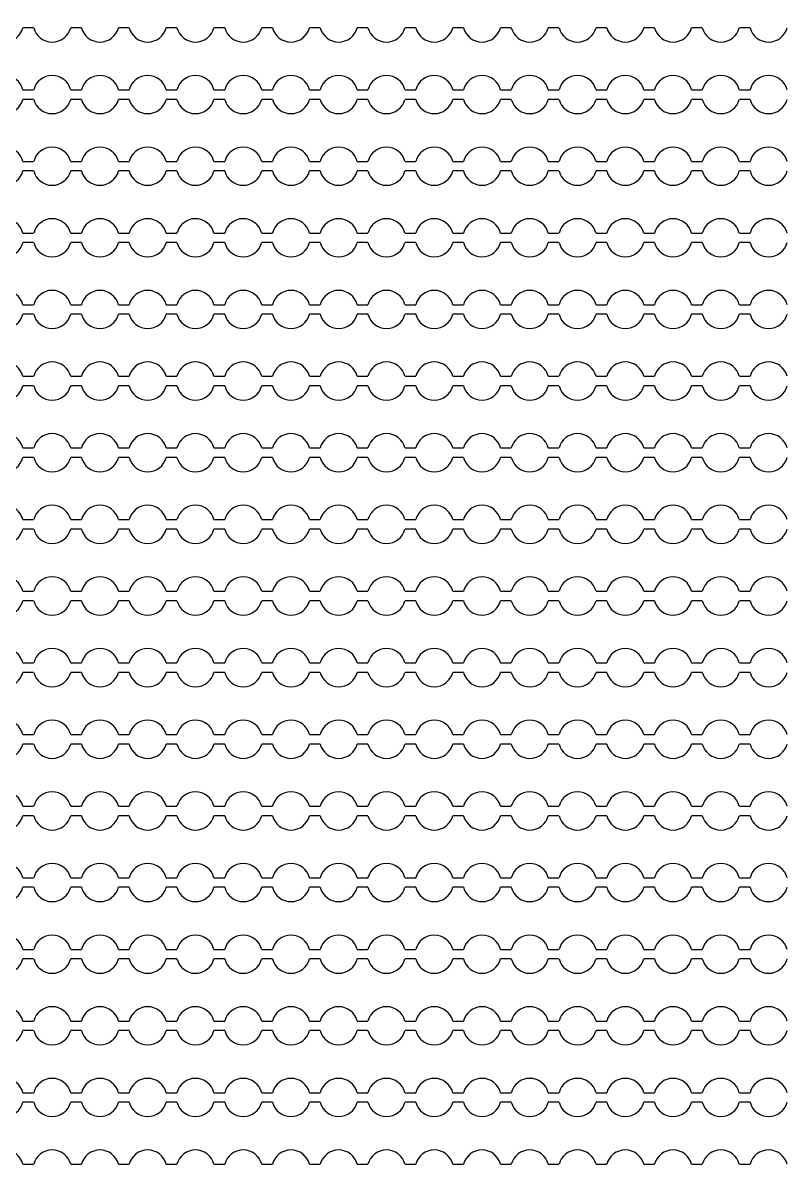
# Model space of a CAD drawing. Extents: x 4056 to 105656, y 4120 to 105720.
# Drawn here: x 58241 to 59041, y 72099 to 73299 of the extents above; entities that cross this region are included whole.
import ezdxf

# ---------------------------------------------------------------- set-up
doc = ezdxf.new("R2010")
doc.units = 13
doc.header["$MEASUREMENT"] = 0
doc.layers.add('Main Layer', color=7, linetype='Continuous', lineweight=0)

msp = doc.modelspace()

# ---------------------------------------------------------------- linework, layer by layer
for p, q in [((58252.1, 73294.2), (58240.9, 73294.2)), ((58302.1, 73294.2), (58290.9, 73294.2)), ((58352.1, 73294.2), (58340.9, 73294.2)), ((58402.1, 73294.2), (58390.9, 73294.2)), ((58452.1, 73294.2), (58440.9, 73294.2)), ((58502.1, 73294.2), (58490.9, 73294.2)), ((58552.1, 73294.2), (58540.9, 73294.2)), ((58602.1, 73294.2), (58590.9, 73294.2)), ((58652.1, 73294.2), (58640.9, 73294.2)), ((58702.1, 73294.2), (58690.9, 73294.2)), ((58752.1, 73294.2), (58740.9, 73294.2)), ((58802.1, 73294.2), (58790.9, 73294.2)), ((58852.1, 73294.2), (58840.9, 73294.2)), ((58902.1, 73294.2), (58890.9, 73294.2)), ((58952.1, 73294.2), (58940.9, 73294.2)), ((59002.1, 73294.2), (58990.9, 73294.2)), ((58240.9, 73229.2), (58252.1, 73229.2)), ((58290.9, 73229.2), (58302.1, 73229.2)), ((58340.9, 73229.2), (58352.1, 73229.2)), ((58390.9, 73229.2), (58402.1, 73229.2)), ((58440.9, 73229.2), (58452.1, 73229.2)), ((58490.9, 73229.2), (58502.1, 73229.2)), ((58540.9, 73229.2), (58552.1, 73229.2)), ((58590.9, 73229.2), (58602.1, 73229.2)), ((58640.9, 73229.2), (58652.1, 73229.2)), ((58690.9, 73229.2), (58702.1, 73229.2)), ((58740.9, 73229.2), (58752.1, 73229.2)), ((58790.9, 73229.2), (58802.1, 73229.2)), ((58840.9, 73229.2), (58852.1, 73229.2)), ((58890.9, 73229.2), (58902.1, 73229.2)), ((58940.9, 73229.2), (58952.1, 73229.2)), ((58990.9, 73229.2), (59002.1, 73229.2)), ((58252.1, 73219.2), (58240.9, 73219.2)), ((58302.1, 73219.2), (58290.9, 73219.2)), ((58352.1, 73219.2), (58340.9, 73219.2)), ((58402.1, 73219.2), (58390.9, 73219.2)), ((58452.1, 73219.2), (58440.9, 73219.2)), ((58502.1, 73219.2), (58490.9, 73219.2)), ((58552.1, 73219.2), (58540.9, 73219.2)), ((58602.1, 73219.2), (58590.9, 73219.2)), ((58652.1, 73219.2), (58640.9, 73219.2)), ((58702.1, 73219.2), (58690.9, 73219.2)), ((58752.1, 73219.2), (58740.9, 73219.2)), ((58802.1, 73219.2), (58790.9, 73219.2)), ((58852.1, 73219.2), (58840.9, 73219.2)), ((58902.1, 73219.2), (58890.9, 73219.2)), ((58952.1, 73219.2), (58940.9, 73219.2)), ((59002.1, 73219.2), (58990.9, 73219.2)), ((58240.9, 73154.2), (58252.1, 73154.2)), ((58290.9, 73154.2), (58302.1, 73154.2)), ((58340.9, 73154.2), (58352.1, 73154.2)), ((58390.9, 73154.2), (58402.1, 73154.2)), ((58440.9, 73154.2), (58452.1, 73154.2)), ((58490.9, 73154.2), (58502.1, 73154.2)), ((58540.9, 73154.2), (58552.1, 73154.2)), ((58590.9, 73154.2), (58602.1, 73154.2)), ((58640.9, 73154.2), (58652.1, 73154.2)), ((58690.9, 73154.2), (58702.1, 73154.2)), ((58740.9, 73154.2), (58752.1, 73154.2)), ((58790.9, 73154.2), (58802.1, 73154.2)), ((58840.9, 73154.2), (58852.1, 73154.2)), ((58890.9, 73154.2), (58902.1, 73154.2)), ((58940.9, 73154.2), (58952.1, 73154.2)), ((58990.9, 73154.2), (59002.1, 73154.2)), ((58252.1, 73144.2), (58240.9, 73144.2)), ((58302.1, 73144.2), (58290.9, 73144.2)), ((58352.1, 73144.2), (58340.9, 73144.2)), ((58402.1, 73144.2), (58390.9, 73144.2)), ((58452.1, 73144.2), (58440.9, 73144.2)), ((58502.1, 73144.2), (58490.9, 73144.2)), ((58552.1, 73144.2), (58540.9, 73144.2)), ((58602.1, 73144.2), (58590.9, 73144.2)), ((58652.1, 73144.2), (58640.9, 73144.2)), ((58702.1, 73144.2), (58690.9, 73144.2)), ((58752.1, 73144.2), (58740.9, 73144.2)), ((58802.1, 73144.2), (58790.9, 73144.2)), ((58852.1, 73144.2), (58840.9, 73144.2)), ((58902.1, 73144.2), (58890.9, 73144.2)), ((58952.1, 73144.2), (58940.9, 73144.2)), ((59002.1, 73144.2), (58990.9, 73144.2)), ((58240.9, 73079.2), (58252.1, 73079.2)), ((58252.1, 73069.2), (58240.9, 73069.2)), ((58290.9, 73079.2), (58302.1, 73079.2)), ((58302.1, 73069.2), (58290.9, 73069.2)), ((58340.9, 73079.2), (58352.1, 73079.2)), ((58352.1, 73069.2), (58340.9, 73069.2)), ((58390.9, 73079.2), (58402.1, 73079.2)), ((58402.1, 73069.2), (58390.9, 73069.2)), ((58440.9, 73079.2), (58452.1, 73079.2)), ((58452.1, 73069.2), (58440.9, 73069.2)), ((58490.9, 73079.2), (58502.1, 73079.2)), ((58502.1, 73069.2), (58490.9, 73069.2)), ((58540.9, 73079.2), (58552.1, 73079.2)), ((58552.1, 73069.2), (58540.9, 73069.2)), ((58590.9, 73079.2), (58602.1, 73079.2)), ((58602.1, 73069.2), (58590.9, 73069.2)), ((58640.9, 73079.2), (58652.1, 73079.2)), ((58652.1, 73069.2), (58640.9, 73069.2)), ((58690.9, 73079.2), (58702.1, 73079.2)), ((58702.1, 73069.2), (58690.9, 73069.2)), ((58740.9, 73079.2), (58752.1, 73079.2)), ((58752.1, 73069.2), (58740.9, 73069.2)), ((58790.9, 73079.2), (58802.1, 73079.2)), ((58802.1, 73069.2), (58790.9, 73069.2)), ((58840.9, 73079.2), (58852.1, 73079.2)), ((58852.1, 73069.2), (58840.9, 73069.2)), ((58890.9, 73079.2), (58902.1, 73079.2)), ((58902.1, 73069.2), (58890.9, 73069.2)), ((58940.9, 73079.2), (58952.1, 73079.2)), ((58952.1, 73069.2), (58940.9, 73069.2)), ((58990.9, 73079.2), (59002.1, 73079.2)), ((59002.1, 73069.2), (58990.9, 73069.2)), ((58240.9, 73004.2), (58252.1, 73004.2)), ((58290.9, 73004.2), (58302.1, 73004.2)), ((58340.9, 73004.2), (58352.1, 73004.2)), ((58390.9, 73004.2), (58402.1, 73004.2)), ((58440.9, 73004.2), (58452.1, 73004.2)), ((58490.9, 73004.2), (58502.1, 73004.2)), ((58540.9, 73004.2), (58552.1, 73004.2)), ((58590.9, 73004.2), (58602.1, 73004.2)), ((58640.9, 73004.2), (58652.1, 73004.2)), ((58690.9, 73004.2), (58702.1, 73004.2)), ((58740.9, 73004.2), (58752.1, 73004.2)), ((58790.9, 73004.2), (58802.1, 73004.2)), ((58840.9, 73004.2), (58852.1, 73004.2)), ((58890.9, 73004.2), (58902.1, 73004.2)), ((58940.9, 73004.2), (58952.1, 73004.2)), ((58990.9, 73004.2), (59002.1, 73004.2)), ((58252.1, 72994.2), (58240.9, 72994.2)), ((58302.1, 72994.2), (58290.9, 72994.2)), ((58352.1, 72994.2), (58340.9, 72994.2)), ((58402.1, 72994.2), (58390.9, 72994.2)), ((58452.1, 72994.2), (58440.9, 72994.2)), ((58502.1, 72994.2), (58490.9, 72994.2)), ((58552.1, 72994.2), (58540.9, 72994.2)), ((58602.1, 72994.2), (58590.9, 72994.2)), ((58652.1, 72994.2), (58640.9, 72994.2)), ((58702.1, 72994.2), (58690.9, 72994.2)), ((58752.1, 72994.2), (58740.9, 72994.2)), ((58802.1, 72994.2), (58790.9, 72994.2)), ((58852.1, 72994.2), (58840.9, 72994.2)), ((58902.1, 72994.2), (58890.9, 72994.2)), ((58952.1, 72994.2), (58940.9, 72994.2)), ((59002.1, 72994.2), (58990.9, 72994.2)), ((58240.9, 72929.2), (58252.1, 72929.2)), ((58290.9, 72929.2), (58302.1, 72929.2)), ((58340.9, 72929.2), (58352.1, 72929.2)), ((58390.9, 72929.2), (58402.1, 72929.2)), ((58440.9, 72929.2), (58452.1, 72929.2)), ((58490.9, 72929.2), (58502.1, 72929.2)), ((58540.9, 72929.2), (58552.1, 72929.2)), ((58590.9, 72929.2), (58602.1, 72929.2)), ((58640.9, 72929.2), (58652.1, 72929.2)), ((58690.9, 72929.2), (58702.1, 72929.2)), ((58740.9, 72929.2), (58752.1, 72929.2)), ((58790.9, 72929.2), (58802.1, 72929.2)), ((58840.9, 72929.2), (58852.1, 72929.2)), ((58890.9, 72929.2), (58902.1, 72929.2)), ((58940.9, 72929.2), (58952.1, 72929.2)), ((58990.9, 72929.2), (59002.1, 72929.2)), ((58252.1, 72919.2), (58240.9, 72919.2)), ((58302.1, 72919.2), (58290.9, 72919.2)), ((58352.1, 72919.2), (58340.9, 72919.2)), ((58402.1, 72919.2), (58390.9, 72919.2)), ((58452.1, 72919.2), (58440.9, 72919.2)), ((58502.1, 72919.2), (58490.9, 72919.2)), ((58552.1, 72919.2), (58540.9, 72919.2)), ((58602.1, 72919.2), (58590.9, 72919.2)), ((58652.1, 72919.2), (58640.9, 72919.2)), ((58702.1, 72919.2), (58690.9, 72919.2)), ((58752.1, 72919.2), (58740.9, 72919.2)), ((58802.1, 72919.2), (58790.9, 72919.2)), ((58852.1, 72919.2), (58840.9, 72919.2)), ((58902.1, 72919.2), (58890.9, 72919.2)), ((58952.1, 72919.2), (58940.9, 72919.2)), ((59002.1, 72919.2), (58990.9, 72919.2)), ((58240.9, 72854.2), (58252.1, 72854.2)), ((58290.9, 72854.2), (58302.1, 72854.2)), ((58340.9, 72854.2), (58352.1, 72854.2)), ((58390.9, 72854.2), (58402.1, 72854.2)), ((58440.9, 72854.2), (58452.1, 72854.2)), ((58490.9, 72854.2), (58502.1, 72854.2)), ((58540.9, 72854.2), (58552.1, 72854.2)), ((58590.9, 72854.2), (58602.1, 72854.2)), ((58640.9, 72854.2), (58652.1, 72854.2)), ((58690.9, 72854.2), (58702.1, 72854.2)), ((58740.9, 72854.2), (58752.1, 72854.2)), ((58790.9, 72854.2), (58802.1, 72854.2)), ((58840.9, 72854.2), (58852.1, 72854.2)), ((58890.9, 72854.2), (58902.1, 72854.2)), ((58940.9, 72854.2), (58952.1, 72854.2)), ((58990.9, 72854.2), (59002.1, 72854.2)), ((58252.1, 72844.2), (58240.9, 72844.2)), ((58302.1, 72844.2), (58290.9, 72844.2)), ((58352.1, 72844.2), (58340.9, 72844.2)), ((58402.1, 72844.2), (58390.9, 72844.2)), ((58452.1, 72844.2), (58440.9, 72844.2)), ((58502.1, 72844.2), (58490.9, 72844.2)), ((58552.1, 72844.2), (58540.9, 72844.2)), ((58602.1, 72844.2), (58590.9, 72844.2)), ((58652.1, 72844.2), (58640.9, 72844.2)), ((58702.1, 72844.2), (58690.9, 72844.2)), ((58752.1, 72844.2), (58740.9, 72844.2)), ((58802.1, 72844.2), (58790.9, 72844.2)), ((58852.1, 72844.2), (58840.9, 72844.2)), ((58902.1, 72844.2), (58890.9, 72844.2)), ((58952.1, 72844.2), (58940.9, 72844.2)), ((59002.1, 72844.2), (58990.9, 72844.2)), ((58240.9, 72779.2), (58252.1, 72779.2)), ((58252.1, 72769.2), (58240.9, 72769.2)), ((58290.9, 72779.2), (58302.1, 72779.2)), ((58302.1, 72769.2), (58290.9, 72769.2)), ((58340.9, 72779.2), (58352.1, 72779.2)), ((58352.1, 72769.2), (58340.9, 72769.2)), ((58390.9, 72779.2), (58402.1, 72779.2)), ((58402.1, 72769.2), (58390.9, 72769.2)), ((58440.9, 72779.2), (58452.1, 72779.2)), ((58452.1, 72769.2), (58440.9, 72769.2)), ((58490.9, 72779.2), (58502.1, 72779.2)), ((58502.1, 72769.2), (58490.9, 72769.2)), ((58540.9, 72779.2), (58552.1, 72779.2)), ((58552.1, 72769.2), (58540.9, 72769.2)), ((58590.9, 72779.2), (58602.1, 72779.2)), ((58602.1, 72769.2), (58590.9, 72769.2)), ((58640.9, 72779.2), (58652.1, 72779.2)), ((58652.1, 72769.2), (58640.9, 72769.2)), ((58690.9, 72779.2), (58702.1, 72779.2)), ((58702.1, 72769.2), (58690.9, 72769.2)), ((58740.9, 72779.2), (58752.1, 72779.2)), ((58752.1, 72769.2), (58740.9, 72769.2)), ((58790.9, 72779.2), (58802.1, 72779.2)), ((58802.1, 72769.2), (58790.9, 72769.2)), ((58840.9, 72779.2), (58852.1, 72779.2)), ((58852.1, 72769.2), (58840.9, 72769.2)), ((58890.9, 72779.2), (58902.1, 72779.2)), ((58902.1, 72769.2), (58890.9, 72769.2)), ((58940.9, 72779.2), (58952.1, 72779.2)), ((58952.1, 72769.2), (58940.9, 72769.2)), ((58990.9, 72779.2), (59002.1, 72779.2)), ((59002.1, 72769.2), (58990.9, 72769.2)), ((58240.9, 72704.2), (58252.1, 72704.2)), ((58290.9, 72704.2), (58302.1, 72704.2)), ((58340.9, 72704.2), (58352.1, 72704.2)), ((58390.9, 72704.2), (58402.1, 72704.2)), ((58440.9, 72704.2), (58452.1, 72704.2)), ((58490.9, 72704.2), (58502.1, 72704.2)), ((58540.9, 72704.2), (58552.1, 72704.2)), ((58590.9, 72704.2), (58602.1, 72704.2)), ((58640.9, 72704.2), (58652.1, 72704.2)), ((58690.9, 72704.2), (58702.1, 72704.2)), ((58740.9, 72704.2), (58752.1, 72704.2)), ((58790.9, 72704.2), (58802.1, 72704.2)), ((58840.9, 72704.2), (58852.1, 72704.2)), ((58890.9, 72704.2), (58902.1, 72704.2)), ((58940.9, 72704.2), (58952.1, 72704.2)), ((58990.9, 72704.2), (59002.1, 72704.2)), ((58252.1, 72694.2), (58240.9, 72694.2)), ((58302.1, 72694.2), (58290.9, 72694.2)), ((58352.1, 72694.2), (58340.9, 72694.2)), ((58402.1, 72694.2), (58390.9, 72694.2)), ((58452.1, 72694.2), (58440.9, 72694.2)), ((58502.1, 72694.2), (58490.9, 72694.2)), ((58552.1, 72694.2), (58540.9, 72694.2)), ((58602.1, 72694.2), (58590.9, 72694.2)), ((58652.1, 72694.2), (58640.9, 72694.2)), ((58702.1, 72694.2), (58690.9, 72694.2)), ((58752.1, 72694.2), (58740.9, 72694.2)), ((58802.1, 72694.2), (58790.9, 72694.2)), ((58852.1, 72694.2), (58840.9, 72694.2)), ((58902.1, 72694.2), (58890.9, 72694.2)), ((58952.1, 72694.2), (58940.9, 72694.2)), ((59002.1, 72694.2), (58990.9, 72694.2)), ((58240.9, 72629.2), (58252.1, 72629.2)), ((58290.9, 72629.2), (58302.1, 72629.2)), ((58340.9, 72629.2), (58352.1, 72629.2)), ((58390.9, 72629.2), (58402.1, 72629.2)), ((58440.9, 72629.2), (58452.1, 72629.2)), ((58490.9, 72629.2), (58502.1, 72629.2)), ((58540.9, 72629.2), (58552.1, 72629.2)), ((58590.9, 72629.2), (58602.1, 72629.2)), ((58640.9, 72629.2), (58652.1, 72629.2)), ((58690.9, 72629.2), (58702.1, 72629.2)), ((58740.9, 72629.2), (58752.1, 72629.2)), ((58790.9, 72629.2), (58802.1, 72629.2)), ((58840.9, 72629.2), (58852.1, 72629.2)), ((58890.9, 72629.2), (58902.1, 72629.2)), ((58940.9, 72629.2), (58952.1, 72629.2)), ((58990.9, 72629.2), (59002.1, 72629.2)), ((58252.1, 72619.2), (58240.9, 72619.2)), ((58302.1, 72619.2), (58290.9, 72619.2)), ((58352.1, 72619.2), (58340.9, 72619.2)), ((58402.1, 72619.2), (58390.9, 72619.2)), ((58452.1, 72619.2), (58440.9, 72619.2)), ((58502.1, 72619.2), (58490.9, 72619.2)), ((58552.1, 72619.2), (58540.9, 72619.2)), ((58602.1, 72619.2), (58590.9, 72619.2)), ((58652.1, 72619.2), (58640.9, 72619.2)), ((58702.1, 72619.2), (58690.9, 72619.2)), ((58752.1, 72619.2), (58740.9, 72619.2)), ((58802.1, 72619.2), (58790.9, 72619.2)), ((58852.1, 72619.2), (58840.9, 72619.2)), ((58902.1, 72619.2), (58890.9, 72619.2)), ((58952.1, 72619.2), (58940.9, 72619.2)), ((59002.1, 72619.2), (58990.9, 72619.2)), ((58240.9, 72554.2), (58252.1, 72554.2)), ((58290.9, 72554.2), (58302.1, 72554.2)), ((58340.9, 72554.2), (58352.1, 72554.2)), ((58390.9, 72554.2), (58402.1, 72554.2)), ((58440.9, 72554.2), (58452.1, 72554.2)), ((58490.9, 72554.2), (58502.1, 72554.2)), ((58540.9, 72554.2), (58552.1, 72554.2)), ((58590.9, 72554.2), (58602.1, 72554.2)), ((58640.9, 72554.2), (58652.1, 72554.2)), ((58690.9, 72554.2), (58702.1, 72554.2)), ((58740.9, 72554.2), (58752.1, 72554.2)), ((58790.9, 72554.2), (58802.1, 72554.2)), ((58840.9, 72554.2), (58852.1, 72554.2)), ((58890.9, 72554.2), (58902.1, 72554.2)), ((58940.9, 72554.2), (58952.1, 72554.2)), ((58990.9, 72554.2), (59002.1, 72554.2)), ((58252.1, 72544.2), (58240.9, 72544.2)), ((58302.1, 72544.2), (58290.9, 72544.2)), ((58352.1, 72544.2), (58340.9, 72544.2)), ((58402.1, 72544.2), (58390.9, 72544.2)), ((58452.1, 72544.2), (58440.9, 72544.2)), ((58502.1, 72544.2), (58490.9, 72544.2)), ((58552.1, 72544.2), (58540.9, 72544.2)), ((58602.1, 72544.2), (58590.9, 72544.2)), ((58652.1, 72544.2), (58640.9, 72544.2)), ((58702.1, 72544.2), (58690.9, 72544.2)), ((58752.1, 72544.2), (58740.9, 72544.2)), ((58802.1, 72544.2), (58790.9, 72544.2)), ((58852.1, 72544.2), (58840.9, 72544.2)), ((58902.1, 72544.2), (58890.9, 72544.2)), ((58952.1, 72544.2), (58940.9, 72544.2)), ((59002.1, 72544.2), (58990.9, 72544.2)), ((58240.9, 72479.2), (58252.1, 72479.2)), ((58252.1, 72469.2), (58240.9, 72469.2)), ((58290.9, 72479.2), (58302.1, 72479.2)), ((58302.1, 72469.2), (58290.9, 72469.2)), ((58340.9, 72479.2), (58352.1, 72479.2)), ((58352.1, 72469.2), (58340.9, 72469.2)), ((58390.9, 72479.2), (58402.1, 72479.2)), ((58402.1, 72469.2), (58390.9, 72469.2)), ((58440.9, 72479.2), (58452.1, 72479.2)), ((58452.1, 72469.2), (58440.9, 72469.2)), ((58490.9, 72479.2), (58502.1, 72479.2)), ((58502.1, 72469.2), (58490.9, 72469.2)), ((58540.9, 72479.2), (58552.1, 72479.2)), ((58552.1, 72469.2), (58540.9, 72469.2)), ((58590.9, 72479.2), (58602.1, 72479.2)), ((58602.1, 72469.2), (58590.9, 72469.2)), ((58640.9, 72479.2), (58652.1, 72479.2)), ((58652.1, 72469.2), (58640.9, 72469.2)), ((58690.9, 72479.2), (58702.1, 72479.2)), ((58702.1, 72469.2), (58690.9, 72469.2)), ((58740.9, 72479.2), (58752.1, 72479.2)), ((58752.1, 72469.2), (58740.9, 72469.2)), ((58790.9, 72479.2), (58802.1, 72479.2)), ((58802.1, 72469.2), (58790.9, 72469.2)), ((58840.9, 72479.2), (58852.1, 72479.2)), ((58852.1, 72469.2), (58840.9, 72469.2)), ((58890.9, 72479.2), (58902.1, 72479.2)), ((58902.1, 72469.2), (58890.9, 72469.2)), ((58940.9, 72479.2), (58952.1, 72479.2)), ((58952.1, 72469.2), (58940.9, 72469.2)), ((58990.9, 72479.2), (59002.1, 72479.2)), ((59002.1, 72469.2), (58990.9, 72469.2)), ((58240.9, 72404.2), (58252.1, 72404.2)), ((58290.9, 72404.2), (58302.1, 72404.2)), ((58340.9, 72404.2), (58352.1, 72404.2)), ((58390.9, 72404.2), (58402.1, 72404.2)), ((58440.9, 72404.2), (58452.1, 72404.2)), ((58490.9, 72404.2), (58502.1, 72404.2)), ((58540.9, 72404.2), (58552.1, 72404.2)), ((58590.9, 72404.2), (58602.1, 72404.2)), ((58640.9, 72404.2), (58652.1, 72404.2)), ((58690.9, 72404.2), (58702.1, 72404.2)), ((58740.9, 72404.2), (58752.1, 72404.2)), ((58790.9, 72404.2), (58802.1, 72404.2)), ((58840.9, 72404.2), (58852.1, 72404.2)), ((58890.9, 72404.2), (58902.1, 72404.2)), ((58940.9, 72404.2), (58952.1, 72404.2)), ((58990.9, 72404.2), (59002.1, 72404.2)), ((58252.1, 72394.2), (58240.9, 72394.2)), ((58302.1, 72394.2), (58290.9, 72394.2)), ((58352.1, 72394.2), (58340.9, 72394.2)), ((58402.1, 72394.2), (58390.9, 72394.2)), ((58452.1, 72394.2), (58440.9, 72394.2)), ((58502.1, 72394.2), (58490.9, 72394.2)), ((58552.1, 72394.2), (58540.9, 72394.2)), ((58602.1, 72394.2), (58590.9, 72394.2)), ((58652.1, 72394.2), (58640.9, 72394.2)), ((58702.1, 72394.2), (58690.9, 72394.2)), ((58752.1, 72394.2), (58740.9, 72394.2)), ((58802.1, 72394.2), (58790.9, 72394.2)), ((58852.1, 72394.2), (58840.9, 72394.2)), ((58902.1, 72394.2), (58890.9, 72394.2)), ((58952.1, 72394.2), (58940.9, 72394.2)), ((59002.1, 72394.2), (58990.9, 72394.2)), ((58240.9, 72329.2), (58252.1, 72329.2)), ((58290.9, 72329.2), (58302.1, 72329.2)), ((58340.9, 72329.2), (58352.1, 72329.2)), ((58390.9, 72329.2), (58402.1, 72329.2)), ((58440.9, 72329.2), (58452.1, 72329.2)), ((58490.9, 72329.2), (58502.1, 72329.2)), ((58540.9, 72329.2), (58552.1, 72329.2)), ((58590.9, 72329.2), (58602.1, 72329.2)), ((58640.9, 72329.2), (58652.1, 72329.2)), ((58690.9, 72329.2), (58702.1, 72329.2)), ((58740.9, 72329.2), (58752.1, 72329.2)), ((58790.9, 72329.2), (58802.1, 72329.2)), ((58840.9, 72329.2), (58852.1, 72329.2)), ((58890.9, 72329.2), (58902.1, 72329.2)), ((58940.9, 72329.2), (58952.1, 72329.2)), ((58990.9, 72329.2), (59002.1, 72329.2)), ((58252.1, 72319.2), (58240.9, 72319.2)), ((58302.1, 72319.2), (58290.9, 72319.2)), ((58352.1, 72319.2), (58340.9, 72319.2)), ((58402.1, 72319.2), (58390.9, 72319.2)), ((58452.1, 72319.2), (58440.9, 72319.2)), ((58502.1, 72319.2), (58490.9, 72319.2)), ((58552.1, 72319.2), (58540.9, 72319.2)), ((58602.1, 72319.2), (58590.9, 72319.2)), ((58652.1, 72319.2), (58640.9, 72319.2)), ((58702.1, 72319.2), (58690.9, 72319.2)), ((58752.1, 72319.2), (58740.9, 72319.2)), ((58802.1, 72319.2), (58790.9, 72319.2)), ((58852.1, 72319.2), (58840.9, 72319.2)), ((58902.1, 72319.2), (58890.9, 72319.2)), ((58952.1, 72319.2), (58940.9, 72319.2)), ((59002.1, 72319.2), (58990.9, 72319.2)), ((58240.9, 72254.2), (58252.1, 72254.2)), ((58290.9, 72254.2), (58302.1, 72254.2)), ((58340.9, 72254.2), (58352.1, 72254.2)), ((58390.9, 72254.2), (58402.1, 72254.2)), ((58440.9, 72254.2), (58452.1, 72254.2)), ((58490.9, 72254.2), (58502.1, 72254.2)), ((58540.9, 72254.2), (58552.1, 72254.2)), ((58590.9, 72254.2), (58602.1, 72254.2)), ((58640.9, 72254.2), (58652.1, 72254.2)), ((58690.9, 72254.2), (58702.1, 72254.2)), ((58740.9, 72254.2), (58752.1, 72254.2)), ((58790.9, 72254.2), (58802.1, 72254.2)), ((58840.9, 72254.2), (58852.1, 72254.2)), ((58890.9, 72254.2), (58902.1, 72254.2)), ((58940.9, 72254.2), (58952.1, 72254.2)), ((58990.9, 72254.2), (59002.1, 72254.2)), ((58252.1, 72244.2), (58240.9, 72244.2)), ((58302.1, 72244.2), (58290.9, 72244.2)), ((58352.1, 72244.2), (58340.9, 72244.2)), ((58402.1, 72244.2), (58390.9, 72244.2)), ((58452.1, 72244.2), (58440.9, 72244.2)), ((58502.1, 72244.2), (58490.9, 72244.2)), ((58552.1, 72244.2), (58540.9, 72244.2)), ((58602.1, 72244.2), (58590.9, 72244.2)), ((58652.1, 72244.2), (58640.9, 72244.2)), ((58702.1, 72244.2), (58690.9, 72244.2)), ((58752.1, 72244.2), (58740.9, 72244.2)), ((58802.1, 72244.2), (58790.9, 72244.2)), ((58852.1, 72244.2), (58840.9, 72244.2)), ((58902.1, 72244.2), (58890.9, 72244.2)), ((58952.1, 72244.2), (58940.9, 72244.2)), ((59002.1, 72244.2), (58990.9, 72244.2)), ((58240.9, 72179.2), (58252.1, 72179.2)), ((58252.1, 72169.2), (58240.9, 72169.2)), ((58290.9, 72179.2), (58302.1, 72179.2)), ((58302.1, 72169.2), (58290.9, 72169.2)), ((58340.9, 72179.2), (58352.1, 72179.2)), ((58352.1, 72169.2), (58340.9, 72169.2)), ((58390.9, 72179.2), (58402.1, 72179.2)), ((58402.1, 72169.2), (58390.9, 72169.2)), ((58440.9, 72179.2), (58452.1, 72179.2)), ((58452.1, 72169.2), (58440.9, 72169.2)), ((58490.9, 72179.2), (58502.1, 72179.2)), ((58502.1, 72169.2), (58490.9, 72169.2)), ((58540.9, 72179.2), (58552.1, 72179.2)), ((58552.1, 72169.2), (58540.9, 72169.2)), ((58590.9, 72179.2), (58602.1, 72179.2)), ((58602.1, 72169.2), (58590.9, 72169.2)), ((58640.9, 72179.2), (58652.1, 72179.2)), ((58652.1, 72169.2), (58640.9, 72169.2)), ((58690.9, 72179.2), (58702.1, 72179.2)), ((58702.1, 72169.2), (58690.9, 72169.2)), ((58740.9, 72179.2), (58752.1, 72179.2)), ((58752.1, 72169.2), (58740.9, 72169.2)), ((58790.9, 72179.2), (58802.1, 72179.2)), ((58802.1, 72169.2), (58790.9, 72169.2)), ((58840.9, 72179.2), (58852.1, 72179.2)), ((58852.1, 72169.2), (58840.9, 72169.2)), ((58890.9, 72179.2), (58902.1, 72179.2)), ((58902.1, 72169.2), (58890.9, 72169.2)), ((58940.9, 72179.2), (58952.1, 72179.2)), ((58952.1, 72169.2), (58940.9, 72169.2)), ((58990.9, 72179.2), (59002.1, 72179.2)), ((59002.1, 72169.2), (58990.9, 72169.2)), ((58240.9, 72104.2), (58252.1, 72104.2)), ((58290.9, 72104.2), (58302.1, 72104.2)), ((58340.9, 72104.2), (58352.1, 72104.2)), ((58390.9, 72104.2), (58402.1, 72104.2)), ((58440.9, 72104.2), (58452.1, 72104.2)), ((58490.9, 72104.2), (58502.1, 72104.2)), ((58540.9, 72104.2), (58552.1, 72104.2)), ((58590.9, 72104.2), (58602.1, 72104.2)), ((58640.9, 72104.2), (58652.1, 72104.2)), ((58690.9, 72104.2), (58702.1, 72104.2)), ((58740.9, 72104.2), (58752.1, 72104.2)), ((58790.9, 72104.2), (58802.1, 72104.2)), ((58840.9, 72104.2), (58852.1, 72104.2)), ((58890.9, 72104.2), (58902.1, 72104.2)), ((58940.9, 72104.2), (58952.1, 72104.2)), ((58990.9, 72104.2), (59002.1, 72104.2))]:
    msp.add_line(p, q)
at = {"lineweight": 0}
msp.add_circle((61011.6, 73976.1), 11000, dxfattribs=at)
for centre, start, end in [((58221.5, 73299.2), 194.4775, 345.5225), ((58271.5, 73299.2), 194.4775, 345.5225), ((58321.5, 73299.2), 194.4775, 345.5225), ((58371.5, 73299.2), 194.4775, 345.5225), ((58421.5, 73299.2), 194.4775, 345.5225), ((58471.5, 73299.2), 194.4775, 345.5225), ((58521.5, 73299.2), 194.4775, 345.5225), ((58571.5, 73299.2), 194.4775, 345.5225), ((58621.5, 73299.2), 194.4775, 345.5225), ((58671.5, 73299.2), 194.4775, 345.5225), ((58721.5, 73299.2), 194.4775, 345.5225), ((58771.5, 73299.2), 194.4775, 345.5225), ((58821.5, 73299.2), 194.4775, 345.5225), ((58871.5, 73299.2), 194.4775, 345.5225), ((58921.5, 73299.2), 194.4775, 345.5225), ((58971.5, 73299.2), 194.4775, 345.5225), ((59021.5, 73299.2), 194.4775, 345.5225), ((58221.5, 73224.2), 14.4775, 165.5225), ((58271.5, 73224.2), 14.4775, 165.5225), ((58321.5, 73224.2), 14.4775, 165.5225), ((58371.5, 73224.2), 14.4775, 165.5225), ((58421.5, 73224.2), 14.4775, 165.5225), ((58471.5, 73224.2), 14.4775, 165.5225), ((58521.5, 73224.2), 14.4775, 165.5225), ((58571.5, 73224.2), 14.4775, 165.5225), ((58621.5, 73224.2), 14.4775, 165.5225), ((58671.5, 73224.2), 14.4775, 165.5225), ((58721.5, 73224.2), 14.4775, 165.5225), ((58771.5, 73224.2), 14.4775, 165.5225), ((58821.5, 73224.2), 14.4775, 165.5225), ((58871.5, 73224.2), 14.4775, 165.5225), ((58921.5, 73224.2), 14.4775, 165.5225), ((58971.5, 73224.2), 14.4775, 165.5225), ((59021.5, 73224.2), 14.4775, 165.5225), ((58221.5, 73224.2), 194.4775, 345.5225), ((58271.5, 73224.2), 194.4775, 345.5225), ((58321.5, 73224.2), 194.4775, 345.5225), ((58371.5, 73224.2), 194.4775, 345.5225), ((58421.5, 73224.2), 194.4775, 345.5225), ((58471.5, 73224.2), 194.4775, 345.5225), ((58521.5, 73224.2), 194.4775, 345.5225), ((58571.5, 73224.2), 194.4775, 345.5225), ((58621.5, 73224.2), 194.4775, 345.5225), ((58671.5, 73224.2), 194.4775, 345.5225), ((58721.5, 73224.2), 194.4775, 345.5225), ((58771.5, 73224.2), 194.4775, 345.5225), ((58821.5, 73224.2), 194.4775, 345.5225), ((58871.5, 73224.2), 194.4775, 345.5225), ((58921.5, 73224.2), 194.4775, 345.5225), ((58971.5, 73224.2), 194.4775, 345.5225), ((59021.5, 73224.2), 194.4775, 345.5225), ((58221.5, 73149.2), 14.4775, 165.5225), ((58271.5, 73149.2), 14.4775, 165.5225), ((58321.5, 73149.2), 14.4775, 165.5225), ((58371.5, 73149.2), 14.4775, 165.5225), ((58421.5, 73149.2), 14.4775, 165.5225), ((58471.5, 73149.2), 14.4775, 165.5225), ((58521.5, 73149.2), 14.4775, 165.5225), ((58571.5, 73149.2), 14.4775, 165.5225), ((58621.5, 73149.2), 14.4775, 165.5225), ((58671.5, 73149.2), 14.4775, 165.5225), ((58721.5, 73149.2), 14.4775, 165.5225), ((58771.5, 73149.2), 14.4775, 165.5225), ((58821.5, 73149.2), 14.4775, 165.5225), ((58871.5, 73149.2), 14.4775, 165.5225), ((58921.5, 73149.2), 14.4775, 165.5225), ((58971.5, 73149.2), 14.4775, 165.5225), ((59021.5, 73149.2), 14.4775, 165.5225), ((58221.5, 73149.2), 194.4775, 345.5225), ((58271.5, 73149.2), 194.4775, 345.5225), ((58321.5, 73149.2), 194.4775, 345.5225), ((58371.5, 73149.2), 194.4775, 345.5225), ((58421.5, 73149.2), 194.4775, 345.5225), ((58471.5, 73149.2), 194.4775, 345.5225), ((58521.5, 73149.2), 194.4775, 345.5225), ((58571.5, 73149.2), 194.4775, 345.5225), ((58621.5, 73149.2), 194.4775, 345.5225), ((58671.5, 73149.2), 194.4775, 345.5225), ((58721.5, 73149.2), 194.4775, 345.5225), ((58771.5, 73149.2), 194.4775, 345.5225), ((58821.5, 73149.2), 194.4775, 345.5225), ((58871.5, 73149.2), 194.4775, 345.5225), ((58921.5, 73149.2), 194.4775, 345.5225), ((58971.5, 73149.2), 194.4775, 345.5225), ((59021.5, 73149.2), 194.4775, 345.5225), ((58221.5, 73074.2), 14.4775, 165.5225), ((58271.5, 73074.2), 14.4775, 165.5225), ((58321.5, 73074.2), 14.4775, 165.5225), ((58371.5, 73074.2), 14.4775, 165.5225), ((58421.5, 73074.2), 14.4775, 165.5225), ((58471.5, 73074.2), 14.4775, 165.5225), ((58521.5, 73074.2), 14.4775, 165.5225), ((58571.5, 73074.2), 14.4775, 165.5225), ((58621.5, 73074.2), 14.4775, 165.5225), ((58671.5, 73074.2), 14.4775, 165.5225), ((58721.5, 73074.2), 14.4775, 165.5225), ((58771.5, 73074.2), 14.4775, 165.5225), ((58821.5, 73074.2), 14.4775, 165.5225), ((58871.5, 73074.2), 14.4775, 165.5225), ((58921.5, 73074.2), 14.4775, 165.5225), ((58971.5, 73074.2), 14.4775, 165.5225), ((59021.5, 73074.2), 14.4775, 165.5225), ((58221.5, 73074.2), 194.4775, 345.5225), ((58271.5, 73074.2), 194.4775, 345.5225), ((58321.5, 73074.2), 194.4775, 345.5225), ((58371.5, 73074.2), 194.4775, 345.5225), ((58421.5, 73074.2), 194.4775, 345.5225), ((58471.5, 73074.2), 194.4775, 345.5225), ((58521.5, 73074.2), 194.4775, 345.5225), ((58571.5, 73074.2), 194.4775, 345.5225), ((58621.5, 73074.2), 194.4775, 345.5225), ((58671.5, 73074.2), 194.4775, 345.5225), ((58721.5, 73074.2), 194.4775, 345.5225), ((58771.5, 73074.2), 194.4775, 345.5225), ((58821.5, 73074.2), 194.4775, 345.5225), ((58871.5, 73074.2), 194.4775, 345.5225), ((58921.5, 73074.2), 194.4775, 345.5225), ((58971.5, 73074.2), 194.4775, 345.5225), ((59021.5, 73074.2), 194.4775, 345.5225), ((58221.5, 72999.2), 14.4775, 165.5225), ((58271.5, 72999.2), 14.4775, 165.5225), ((58321.5, 72999.2), 14.4775, 165.5225), ((58371.5, 72999.2), 14.4775, 165.5225), ((58421.5, 72999.2), 14.4775, 165.5225), ((58471.5, 72999.2), 14.4775, 165.5225), ((58521.5, 72999.2), 14.4775, 165.5225), ((58571.5, 72999.2), 14.4775, 165.5225), ((58621.5, 72999.2), 14.4775, 165.5225), ((58671.5, 72999.2), 14.4775, 165.5225), ((58721.5, 72999.2), 14.4775, 165.5225), ((58771.5, 72999.2), 14.4775, 165.5225), ((58821.5, 72999.2), 14.4775, 165.5225), ((58871.5, 72999.2), 14.4775, 165.5225), ((58921.5, 72999.2), 14.4775, 165.5225), ((58971.5, 72999.2), 14.4775, 165.5225), ((59021.5, 72999.2), 14.4775, 165.5225), ((58221.5, 72999.2), 194.4775, 345.5225), ((58271.5, 72999.2), 194.4775, 345.5225), ((58321.5, 72999.2), 194.4775, 345.5225), ((58371.5, 72999.2), 194.4775, 345.5225), ((58421.5, 72999.2), 194.4775, 345.5225), ((58471.5, 72999.2), 194.4775, 345.5225), ((58521.5, 72999.2), 194.4775, 345.5225), ((58571.5, 72999.2), 194.4775, 345.5225), ((58621.5, 72999.2), 194.4775, 345.5225), ((58671.5, 72999.2), 194.4775, 345.5225), ((58721.5, 72999.2), 194.4775, 345.5225), ((58771.5, 72999.2), 194.4775, 345.5225), ((58821.5, 72999.2), 194.4775, 345.5225), ((58871.5, 72999.2), 194.4775, 345.5225), ((58921.5, 72999.2), 194.4775, 345.5225), ((58971.5, 72999.2), 194.4775, 345.5225), ((59021.5, 72999.2), 194.4775, 345.5225), ((58221.5, 72924.2), 14.4775, 165.5225), ((58271.5, 72924.2), 14.4775, 165.5225), ((58321.5, 72924.2), 14.4775, 165.5225), ((58371.5, 72924.2), 14.4775, 165.5225), ((58421.5, 72924.2), 14.4775, 165.5225), ((58471.5, 72924.2), 14.4775, 165.5225), ((58521.5, 72924.2), 14.4775, 165.5225), ((58571.5, 72924.2), 14.4775, 165.5225), ((58621.5, 72924.2), 14.4775, 165.5225), ((58671.5, 72924.2), 14.4775, 165.5225), ((58721.5, 72924.2), 14.4775, 165.5225), ((58771.5, 72924.2), 14.4775, 165.5225), ((58821.5, 72924.2), 14.4775, 165.5225), ((58871.5, 72924.2), 14.4775, 165.5225), ((58921.5, 72924.2), 14.4775, 165.5225), ((58971.5, 72924.2), 14.4775, 165.5225), ((59021.5, 72924.2), 14.4775, 165.5225), ((58221.5, 72924.2), 194.4775, 345.5225), ((58271.5, 72924.2), 194.4775, 345.5225), ((58321.5, 72924.2), 194.4775, 345.5225), ((58371.5, 72924.2), 194.4775, 345.5225), ((58421.5, 72924.2), 194.4775, 345.5225), ((58471.5, 72924.2), 194.4775, 345.5225), ((58521.5, 72924.2), 194.4775, 345.5225), ((58571.5, 72924.2), 194.4775, 345.5225), ((58621.5, 72924.2), 194.4775, 345.5225), ((58671.5, 72924.2), 194.4775, 345.5225), ((58721.5, 72924.2), 194.4775, 345.5225), ((58771.5, 72924.2), 194.4775, 345.5225), ((58821.5, 72924.2), 194.4775, 345.5225), ((58871.5, 72924.2), 194.4775, 345.5225), ((58921.5, 72924.2), 194.4775, 345.5225), ((58971.5, 72924.2), 194.4775, 345.5225), ((59021.5, 72924.2), 194.4775, 345.5225), ((58221.5, 72849.2), 14.4775, 165.5225), ((58271.5, 72849.2), 14.4775, 165.5225), ((58321.5, 72849.2), 14.4775, 165.5225), ((58371.5, 72849.2), 14.4775, 165.5225), ((58421.5, 72849.2), 14.4775, 165.5225), ((58471.5, 72849.2), 14.4775, 165.5225), ((58521.5, 72849.2), 14.4775, 165.5225), ((58571.5, 72849.2), 14.4775, 165.5225), ((58621.5, 72849.2), 14.4775, 165.5225), ((58671.5, 72849.2), 14.4775, 165.5225), ((58721.5, 72849.2), 14.4775, 165.5225), ((58771.5, 72849.2), 14.4775, 165.5225), ((58821.5, 72849.2), 14.4775, 165.5225), ((58871.5, 72849.2), 14.4775, 165.5225), ((58921.5, 72849.2), 14.4775, 165.5225), ((58971.5, 72849.2), 14.4775, 165.5225), ((59021.5, 72849.2), 14.4775, 165.5225), ((58221.5, 72849.2), 194.4775, 345.5225), ((58271.5, 72849.2), 194.4775, 345.5225), ((58321.5, 72849.2), 194.4775, 345.5225), ((58371.5, 72849.2), 194.4775, 345.5225), ((58421.5, 72849.2), 194.4775, 345.5225), ((58471.5, 72849.2), 194.4775, 345.5225), ((58521.5, 72849.2), 194.4775, 345.5225), ((58571.5, 72849.2), 194.4775, 345.5225), ((58621.5, 72849.2), 194.4775, 345.5225), ((58671.5, 72849.2), 194.4775, 345.5225), ((58721.5, 72849.2), 194.4775, 345.5225), ((58771.5, 72849.2), 194.4775, 345.5225), ((58821.5, 72849.2), 194.4775, 345.5225), ((58871.5, 72849.2), 194.4775, 345.5225), ((58921.5, 72849.2), 194.4775, 345.5225), ((58971.5, 72849.2), 194.4775, 345.5225), ((59021.5, 72849.2), 194.4775, 345.5225), ((58221.5, 72774.2), 14.4775, 165.5225), ((58271.5, 72774.2), 14.4775, 165.5225), ((58321.5, 72774.2), 14.4775, 165.5225), ((58371.5, 72774.2), 14.4775, 165.5225), ((58421.5, 72774.2), 14.4775, 165.5225), ((58471.5, 72774.2), 14.4775, 165.5225), ((58521.5, 72774.2), 14.4775, 165.5225), ((58571.5, 72774.2), 14.4775, 165.5225), ((58621.5, 72774.2), 14.4775, 165.5225), ((58671.5, 72774.2), 14.4775, 165.5225), ((58721.5, 72774.2), 14.4775, 165.5225), ((58771.5, 72774.2), 14.4775, 165.5225), ((58821.5, 72774.2), 14.4775, 165.5225), ((58871.5, 72774.2), 14.4775, 165.5225), ((58921.5, 72774.2), 14.4775, 165.5225), ((58971.5, 72774.2), 14.4775, 165.5225), ((59021.5, 72774.2), 14.4775, 165.5225), ((58221.5, 72774.2), 194.4775, 345.5225), ((58271.5, 72774.2), 194.4775, 345.5225), ((58321.5, 72774.2), 194.4775, 345.5225), ((58371.5, 72774.2), 194.4775, 345.5225), ((58421.5, 72774.2), 194.4775, 345.5225), ((58471.5, 72774.2), 194.4775, 345.5225), ((58521.5, 72774.2), 194.4775, 345.5225), ((58571.5, 72774.2), 194.4775, 345.5225), ((58621.5, 72774.2), 194.4775, 345.5225), ((58671.5, 72774.2), 194.4775, 345.5225), ((58721.5, 72774.2), 194.4775, 345.5225), ((58771.5, 72774.2), 194.4775, 345.5225), ((58821.5, 72774.2), 194.4775, 345.5225), ((58871.5, 72774.2), 194.4775, 345.5225), ((58921.5, 72774.2), 194.4775, 345.5225), ((58971.5, 72774.2), 194.4775, 345.5225), ((59021.5, 72774.2), 194.4775, 345.5225), ((58221.5, 72699.2), 14.4775, 165.5225), ((58271.5, 72699.2), 14.4775, 165.5225), ((58321.5, 72699.2), 14.4775, 165.5225), ((58371.5, 72699.2), 14.4775, 165.5225), ((58421.5, 72699.2), 14.4775, 165.5225), ((58471.5, 72699.2), 14.4775, 165.5225), ((58521.5, 72699.2), 14.4775, 165.5225), ((58571.5, 72699.2), 14.4775, 165.5225), ((58621.5, 72699.2), 14.4775, 165.5225), ((58671.5, 72699.2), 14.4775, 165.5225), ((58721.5, 72699.2), 14.4775, 165.5225), ((58771.5, 72699.2), 14.4775, 165.5225), ((58821.5, 72699.2), 14.4775, 165.5225), ((58871.5, 72699.2), 14.4775, 165.5225), ((58921.5, 72699.2), 14.4775, 165.5225), ((58971.5, 72699.2), 14.4775, 165.5225), ((59021.5, 72699.2), 14.4775, 165.5225), ((58221.5, 72699.2), 194.4775, 345.5225), ((58271.5, 72699.2), 194.4775, 345.5225), ((58321.5, 72699.2), 194.4775, 345.5225), ((58371.5, 72699.2), 194.4775, 345.5225), ((58421.5, 72699.2), 194.4775, 345.5225), ((58471.5, 72699.2), 194.4775, 345.5225), ((58521.5, 72699.2), 194.4775, 345.5225), ((58571.5, 72699.2), 194.4775, 345.5225), ((58621.5, 72699.2), 194.4775, 345.5225), ((58671.5, 72699.2), 194.4775, 345.5225), ((58721.5, 72699.2), 194.4775, 345.5225), ((58771.5, 72699.2), 194.4775, 345.5225), ((58821.5, 72699.2), 194.4775, 345.5225), ((58871.5, 72699.2), 194.4775, 345.5225), ((58921.5, 72699.2), 194.4775, 345.5225), ((58971.5, 72699.2), 194.4775, 345.5225), ((59021.5, 72699.2), 194.4775, 345.5225), ((58221.5, 72624.2), 14.4775, 165.5225), ((58271.5, 72624.2), 14.4775, 165.5225), ((58321.5, 72624.2), 14.4775, 165.5225), ((58371.5, 72624.2), 14.4775, 165.5225), ((58421.5, 72624.2), 14.4775, 165.5225), ((58471.5, 72624.2), 14.4775, 165.5225), ((58521.5, 72624.2), 14.4775, 165.5225), ((58571.5, 72624.2), 14.4775, 165.5225), ((58621.5, 72624.2), 14.4775, 165.5225), ((58671.5, 72624.2), 14.4775, 165.5225), ((58721.5, 72624.2), 14.4775, 165.5225), ((58771.5, 72624.2), 14.4775, 165.5225), ((58821.5, 72624.2), 14.4775, 165.5225), ((58871.5, 72624.2), 14.4775, 165.5225), ((58921.5, 72624.2), 14.4775, 165.5225), ((58971.5, 72624.2), 14.4775, 165.5225), ((59021.5, 72624.2), 14.4775, 165.5225), ((58221.5, 72624.2), 194.4775, 345.5225), ((58271.5, 72624.2), 194.4775, 345.5225), ((58321.5, 72624.2), 194.4775, 345.5225), ((58371.5, 72624.2), 194.4775, 345.5225), ((58421.5, 72624.2), 194.4775, 345.5225), ((58471.5, 72624.2), 194.4775, 345.5225), ((58521.5, 72624.2), 194.4775, 345.5225), ((58571.5, 72624.2), 194.4775, 345.5225), ((58621.5, 72624.2), 194.4775, 345.5225), ((58671.5, 72624.2), 194.4775, 345.5225), ((58721.5, 72624.2), 194.4775, 345.5225), ((58771.5, 72624.2), 194.4775, 345.5225), ((58821.5, 72624.2), 194.4775, 345.5225), ((58871.5, 72624.2), 194.4775, 345.5225), ((58921.5, 72624.2), 194.4775, 345.5225), ((58971.5, 72624.2), 194.4775, 345.5225), ((59021.5, 72624.2), 194.4775, 345.5225), ((58221.5, 72549.2), 14.4775, 165.5225), ((58271.5, 72549.2), 14.4775, 165.5225), ((58321.5, 72549.2), 14.4775, 165.5225), ((58371.5, 72549.2), 14.4775, 165.5225), ((58421.5, 72549.2), 14.4775, 165.5225), ((58471.5, 72549.2), 14.4775, 165.5225), ((58521.5, 72549.2), 14.4775, 165.5225), ((58571.5, 72549.2), 14.4775, 165.5225), ((58621.5, 72549.2), 14.4775, 165.5225), ((58671.5, 72549.2), 14.4775, 165.5225), ((58721.5, 72549.2), 14.4775, 165.5225), ((58771.5, 72549.2), 14.4775, 165.5225), ((58821.5, 72549.2), 14.4775, 165.5225), ((58871.5, 72549.2), 14.4775, 165.5225), ((58921.5, 72549.2), 14.4775, 165.5225), ((58971.5, 72549.2), 14.4775, 165.5225), ((59021.5, 72549.2), 14.4775, 165.5225), ((58221.5, 72549.2), 194.4775, 345.5225), ((58271.5, 72549.2), 194.4775, 345.5225), ((58321.5, 72549.2), 194.4775, 345.5225), ((58371.5, 72549.2), 194.4775, 345.5225), ((58421.5, 72549.2), 194.4775, 345.5225), ((58471.5, 72549.2), 194.4775, 345.5225), ((58521.5, 72549.2), 194.4775, 345.5225), ((58571.5, 72549.2), 194.4775, 345.5225), ((58621.5, 72549.2), 194.4775, 345.5225), ((58671.5, 72549.2), 194.4775, 345.5225), ((58721.5, 72549.2), 194.4775, 345.5225), ((58771.5, 72549.2), 194.4775, 345.5225), ((58821.5, 72549.2), 194.4775, 345.5225), ((58871.5, 72549.2), 194.4775, 345.5225), ((58921.5, 72549.2), 194.4775, 345.5225), ((58971.5, 72549.2), 194.4775, 345.5225), ((59021.5, 72549.2), 194.4775, 345.5225), ((58221.5, 72474.2), 14.4775, 165.5225), ((58271.5, 72474.2), 14.4775, 165.5225), ((58321.5, 72474.2), 14.4775, 165.5225), ((58371.5, 72474.2), 14.4775, 165.5225), ((58421.5, 72474.2), 14.4775, 165.5225), ((58471.5, 72474.2), 14.4775, 165.5225), ((58521.5, 72474.2), 14.4775, 165.5225), ((58571.5, 72474.2), 14.4775, 165.5225), ((58621.5, 72474.2), 14.4775, 165.5225), ((58671.5, 72474.2), 14.4775, 165.5225), ((58721.5, 72474.2), 14.4775, 165.5225), ((58771.5, 72474.2), 14.4775, 165.5225), ((58821.5, 72474.2), 14.4775, 165.5225), ((58871.5, 72474.2), 14.4775, 165.5225), ((58921.5, 72474.2), 14.4775, 165.5225), ((58971.5, 72474.2), 14.4775, 165.5225), ((59021.5, 72474.2), 14.4775, 165.5225), ((58221.5, 72474.2), 194.4775, 345.5225), ((58271.5, 72474.2), 194.4775, 345.5225), ((58321.5, 72474.2), 194.4775, 345.5225), ((58371.5, 72474.2), 194.4775, 345.5225), ((58421.5, 72474.2), 194.4775, 345.5225), ((58471.5, 72474.2), 194.4775, 345.5225), ((58521.5, 72474.2), 194.4775, 345.5225), ((58571.5, 72474.2), 194.4775, 345.5225), ((58621.5, 72474.2), 194.4775, 345.5225), ((58671.5, 72474.2), 194.4775, 345.5225), ((58721.5, 72474.2), 194.4775, 345.5225), ((58771.5, 72474.2), 194.4775, 345.5225), ((58821.5, 72474.2), 194.4775, 345.5225), ((58871.5, 72474.2), 194.4775, 345.5225), ((58921.5, 72474.2), 194.4775, 345.5225), ((58971.5, 72474.2), 194.4775, 345.5225), ((59021.5, 72474.2), 194.4775, 345.5225), ((58221.5, 72399.2), 14.4775, 165.5225), ((58271.5, 72399.2), 14.4775, 165.5225), ((58321.5, 72399.2), 14.4775, 165.5225), ((58371.5, 72399.2), 14.4775, 165.5225), ((58421.5, 72399.2), 14.4775, 165.5225), ((58471.5, 72399.2), 14.4775, 165.5225), ((58521.5, 72399.2), 14.4775, 165.5225), ((58571.5, 72399.2), 14.4775, 165.5225), ((58621.5, 72399.2), 14.4775, 165.5225), ((58671.5, 72399.2), 14.4775, 165.5225), ((58721.5, 72399.2), 14.4775, 165.5225), ((58771.5, 72399.2), 14.4775, 165.5225), ((58821.5, 72399.2), 14.4775, 165.5225), ((58871.5, 72399.2), 14.4775, 165.5225), ((58921.5, 72399.2), 14.4775, 165.5225), ((58971.5, 72399.2), 14.4775, 165.5225), ((59021.5, 72399.2), 14.4775, 165.5225), ((58221.5, 72399.2), 194.4775, 345.5225), ((58271.5, 72399.2), 194.4775, 345.5225), ((58321.5, 72399.2), 194.4775, 345.5225), ((58371.5, 72399.2), 194.4775, 345.5225), ((58421.5, 72399.2), 194.4775, 345.5225), ((58471.5, 72399.2), 194.4775, 345.5225), ((58521.5, 72399.2), 194.4775, 345.5225), ((58571.5, 72399.2), 194.4775, 345.5225), ((58621.5, 72399.2), 194.4775, 345.5225), ((58671.5, 72399.2), 194.4775, 345.5225), ((58721.5, 72399.2), 194.4775, 345.5225), ((58771.5, 72399.2), 194.4775, 345.5225), ((58821.5, 72399.2), 194.4775, 345.5225), ((58871.5, 72399.2), 194.4775, 345.5225), ((58921.5, 72399.2), 194.4775, 345.5225), ((58971.5, 72399.2), 194.4775, 345.5225), ((59021.5, 72399.2), 194.4775, 345.5225), ((58221.5, 72324.2), 14.4775, 165.5225), ((58271.5, 72324.2), 14.4775, 165.5225), ((58321.5, 72324.2), 14.4775, 165.5225), ((58371.5, 72324.2), 14.4775, 165.5225), ((58421.5, 72324.2), 14.4775, 165.5225), ((58471.5, 72324.2), 14.4775, 165.5225), ((58521.5, 72324.2), 14.4775, 165.5225), ((58571.5, 72324.2), 14.4775, 165.5225), ((58621.5, 72324.2), 14.4775, 165.5225), ((58671.5, 72324.2), 14.4775, 165.5225), ((58721.5, 72324.2), 14.4775, 165.5225), ((58771.5, 72324.2), 14.4775, 165.5225), ((58821.5, 72324.2), 14.4775, 165.5225), ((58871.5, 72324.2), 14.4775, 165.5225), ((58921.5, 72324.2), 14.4775, 165.5225), ((58971.5, 72324.2), 14.4775, 165.5225), ((59021.5, 72324.2), 14.4775, 165.5225), ((58221.5, 72324.2), 194.4775, 345.5225), ((58271.5, 72324.2), 194.4775, 345.5225), ((58321.5, 72324.2), 194.4775, 345.5225), ((58371.5, 72324.2), 194.4775, 345.5225), ((58421.5, 72324.2), 194.4775, 345.5225), ((58471.5, 72324.2), 194.4775, 345.5225), ((58521.5, 72324.2), 194.4775, 345.5225), ((58571.5, 72324.2), 194.4775, 345.5225), ((58621.5, 72324.2), 194.4775, 345.5225), ((58671.5, 72324.2), 194.4775, 345.5225), ((58721.5, 72324.2), 194.4775, 345.5225), ((58771.5, 72324.2), 194.4775, 345.5225), ((58821.5, 72324.2), 194.4775, 345.5225), ((58871.5, 72324.2), 194.4775, 345.5225), ((58921.5, 72324.2), 194.4775, 345.5225), ((58971.5, 72324.2), 194.4775, 345.5225), ((59021.5, 72324.2), 194.4775, 345.5225), ((58221.5, 72249.2), 14.4775, 165.5225), ((58271.5, 72249.2), 14.4775, 165.5225), ((58321.5, 72249.2), 14.4775, 165.5225), ((58371.5, 72249.2), 14.4775, 165.5225), ((58421.5, 72249.2), 14.4775, 165.5225), ((58471.5, 72249.2), 14.4775, 165.5225), ((58521.5, 72249.2), 14.4775, 165.5225), ((58571.5, 72249.2), 14.4775, 165.5225), ((58621.5, 72249.2), 14.4775, 165.5225), ((58671.5, 72249.2), 14.4775, 165.5225), ((58721.5, 72249.2), 14.4775, 165.5225), ((58771.5, 72249.2), 14.4775, 165.5225), ((58821.5, 72249.2), 14.4775, 165.5225), ((58871.5, 72249.2), 14.4775, 165.5225), ((58921.5, 72249.2), 14.4775, 165.5225), ((58971.5, 72249.2), 14.4775, 165.5225), ((59021.5, 72249.2), 14.4775, 165.5225), ((58221.5, 72249.2), 194.4775, 345.5225), ((58271.5, 72249.2), 194.4775, 345.5225), ((58321.5, 72249.2), 194.4775, 345.5225), ((58371.5, 72249.2), 194.4775, 345.5225), ((58421.5, 72249.2), 194.4775, 345.5225), ((58471.5, 72249.2), 194.4775, 345.5225), ((58521.5, 72249.2), 194.4775, 345.5225), ((58571.5, 72249.2), 194.4775, 345.5225), ((58621.5, 72249.2), 194.4775, 345.5225), ((58671.5, 72249.2), 194.4775, 345.5225), ((58721.5, 72249.2), 194.4775, 345.5225), ((58771.5, 72249.2), 194.4775, 345.5225), ((58821.5, 72249.2), 194.4775, 345.5225), ((58871.5, 72249.2), 194.4775, 345.5225), ((58921.5, 72249.2), 194.4775, 345.5225), ((58971.5, 72249.2), 194.4775, 345.5225), ((59021.5, 72249.2), 194.4775, 345.5225), ((58221.5, 72174.2), 14.4775, 165.5225), ((58271.5, 72174.2), 14.4775, 165.5225), ((58321.5, 72174.2), 14.4775, 165.5225), ((58371.5, 72174.2), 14.4775, 165.5225), ((58421.5, 72174.2), 14.4775, 165.5225), ((58471.5, 72174.2), 14.4775, 165.5225), ((58521.5, 72174.2), 14.4775, 165.5225), ((58571.5, 72174.2), 14.4775, 165.5225), ((58621.5, 72174.2), 14.4775, 165.5225), ((58671.5, 72174.2), 14.4775, 165.5225), ((58721.5, 72174.2), 14.4775, 165.5225), ((58771.5, 72174.2), 14.4775, 165.5225), ((58821.5, 72174.2), 14.4775, 165.5225), ((58871.5, 72174.2), 14.4775, 165.5225), ((58921.5, 72174.2), 14.4775, 165.5225), ((58971.5, 72174.2), 14.4775, 165.5225), ((59021.5, 72174.2), 14.4775, 165.5225), ((58221.5, 72174.2), 194.4775, 345.5225), ((58271.5, 72174.2), 194.4775, 345.5225), ((58321.5, 72174.2), 194.4775, 345.5225), ((58371.5, 72174.2), 194.4775, 345.5225), ((58421.5, 72174.2), 194.4775, 345.5225), ((58471.5, 72174.2), 194.4775, 345.5225), ((58521.5, 72174.2), 194.4775, 345.5225), ((58571.5, 72174.2), 194.4775, 345.5225), ((58621.5, 72174.2), 194.4775, 345.5225), ((58671.5, 72174.2), 194.4775, 345.5225), ((58721.5, 72174.2), 194.4775, 345.5225), ((58771.5, 72174.2), 194.4775, 345.5225), ((58821.5, 72174.2), 194.4775, 345.5225), ((58871.5, 72174.2), 194.4775, 345.5225), ((58921.5, 72174.2), 194.4775, 345.5225), ((58971.5, 72174.2), 194.4775, 345.5225), ((59021.5, 72174.2), 194.4775, 345.5225), ((58221.5, 72099.2), 14.4775, 165.5225), ((58271.5, 72099.2), 14.4775, 165.5225), ((58321.5, 72099.2), 14.4775, 165.5225), ((58371.5, 72099.2), 14.4775, 165.5225), ((58421.5, 72099.2), 14.4775, 165.5225), ((58471.5, 72099.2), 14.4775, 165.5225), ((58521.5, 72099.2), 14.4775, 165.5225), ((58571.5, 72099.2), 14.4775, 165.5225), ((58621.5, 72099.2), 14.4775, 165.5225), ((58671.5, 72099.2), 14.4775, 165.5225), ((58721.5, 72099.2), 14.4775, 165.5225), ((58771.5, 72099.2), 14.4775, 165.5225), ((58821.5, 72099.2), 14.4775, 165.5225), ((58871.5, 72099.2), 14.4775, 165.5225), ((58921.5, 72099.2), 14.4775, 165.5225), ((58971.5, 72099.2), 14.4775, 165.5225), ((59021.5, 72099.2), 14.4775, 165.5225)]:
    msp.add_arc(centre, 20, start, end)
at = {"layer": 'Main Layer'}
msp.add_circle((54856, 54920.5), 50800, dxfattribs=at)

doc.saveas('drawing.dxf')
